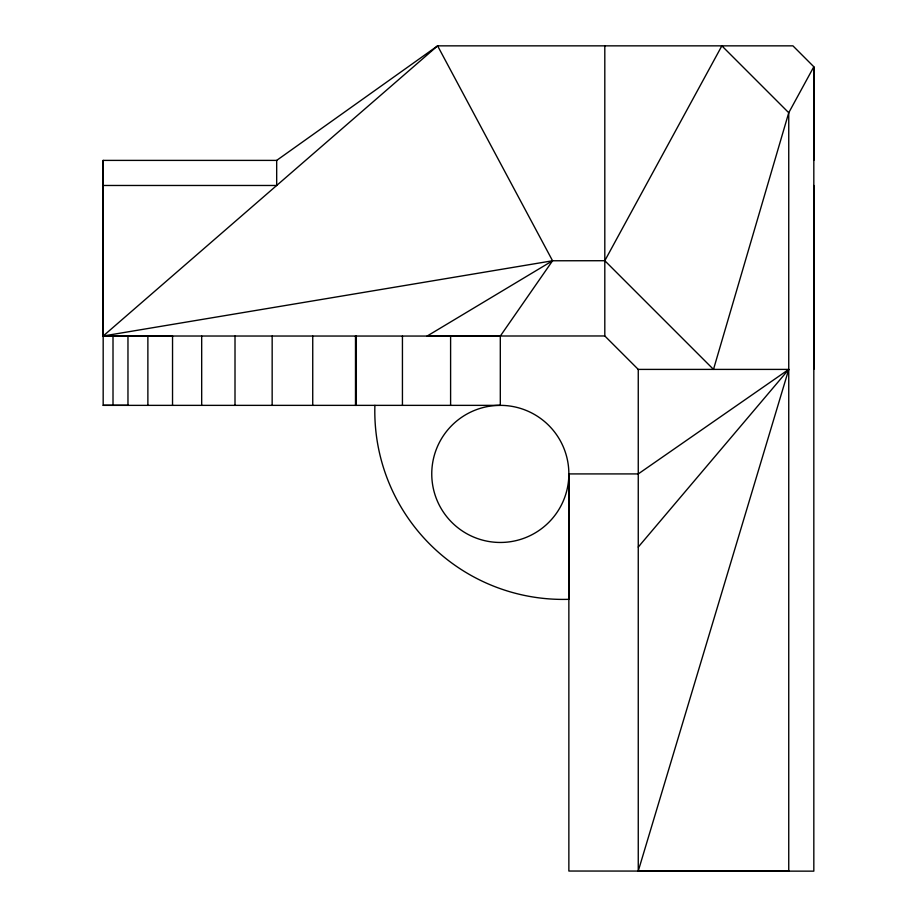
<?xml version="1.0" encoding="UTF-8"?>
<svg xmlns="http://www.w3.org/2000/svg" width="917" height="917" viewBox="0 0 917 917"><rect width="100%" height="100%" fill="white"/><g stroke="black" fill="none" stroke-linecap="round" stroke-linejoin="round"><path stroke-width="1.38" d="M604.807 260.715L721.862 45.85L788.746 112.734L713.495 369.402L604.807 260.715L552.561 260.772L500.304 336.069L500.304 405.36L103.174 405.36L103.174 160.395L276.682 160.395L437.604 45.85L792.93 45.85L813.826 66.758L813.826 871.15L568.861 871.035L568.861 473.917A68.557 68.557 0 0 0 466.031 414.541A68.557 68.557 0 0 0 466.031 533.281A68.557 68.557 0 0 0 568.861 473.917L638.255 473.917L788.746 369.402L638.255 871.035L788.746 871.15L788.746 112.734L813.826 66.758L813.826 160.395M127.967 336.023L127.967 405.314L113.009 405.303L113.009 336.012L103.174 336.012L103.174 160.395M147.878 405.314L147.878 336.035M172.534 405.325L172.545 336.035L113.009 336.012M201.683 405.337L201.683 336.046M235.004 405.337L235.016 336.046M272.154 405.348L272.166 336.058M276.682 160.395L276.682 185.475L103.174 185.475M312.731 405.348L312.743 336.058M568.861 473.917L568.861 599.317A188.203 188.203 0 0 1 374.893 405.36M813.826 369.402L813.826 185.475M638.255 547.071L788.746 369.402L638.255 369.402L604.807 335.966L604.807 45.85M500.304 336.069L103.174 336.012L437.604 45.85L552.561 260.772L427.15 336.035L604.807 335.966M103.174 336.012L552.561 260.772M103.174 405.291L113.009 405.303M638.255 369.402L638.255 871.035M450.602 336.069L450.602 405.36M402.437 336.069L402.437 405.36M355.498 336.058L355.498 405.348L356.323 405.348L356.323 336.069L355.498 336.058"/></g></svg>
